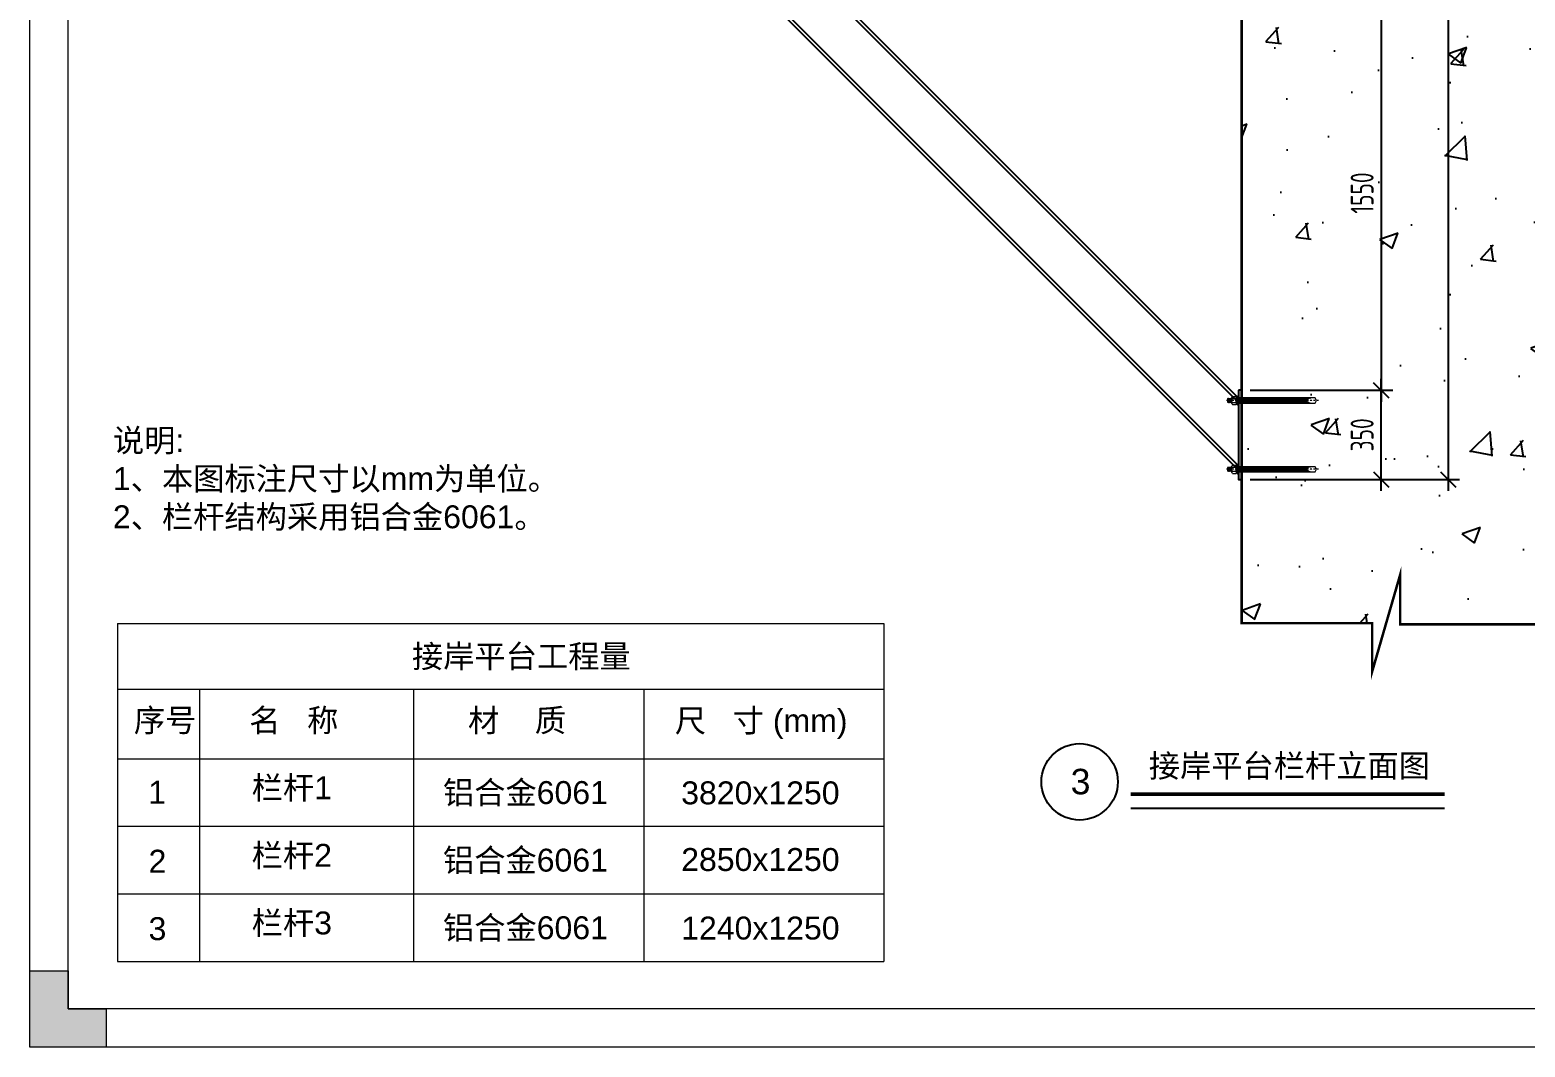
# Model space of a CAD drawing. Header units: millimetres. Extents: x 4 to 2106212, y -117026 to 198097.
# Drawn here: x 1888289 to 1894163, y 181227 to 185223 of the extents above; entities that cross this region are included whole.
import ezdxf

# ---------------------------------------------------------------- set-up
doc = ezdxf.new("R2010")
doc.units = ezdxf.units.MM
doc.linetypes.add('DASHDOT2', pattern=[12.7, 6.35, -3.175, 0, -3.175])
doc.layers.add('H200', color=3, linetype='Continuous')
doc.layers.add('STEEL', color=34, linetype='Continuous')
for name, color, linetype, lineweight in [('screw', 33, 'Continuous', 13), ('图框', 7, 'Continuous', 13), ('文本', 3, 'Continuous', 13)]:
    doc.layers.add(name, color=color, linetype=linetype, lineweight=lineweight)
doc.styles.add('Arial', font='arial.ttf')
doc.styles.add('hztxt', font='ros1.shx', dxfattribs={"width": 0.8, "bigfont": 'hztxt.shx'})
doc.styles.get("Standard").update_dxf_attribs({"font": 'arial.ttf'})
doc.dimstyles.new('DIM-30', dxfattribs={"dimscale": 30, "dimtxt": 3, "dimasz": 2, "dimexe": 1.5, "dimexo": 1.5, "dimgap": 1, "dimtad": 1, "dimdec": 1, "dimdsep": 46, "dimtxsty": 'hztxt', "dimblk": 'OBLIQUE', "dimcen": 0, "dimdle": 1.5, "dimclrd": 9, "dimclre": 9, "dimclrt": 2, "dimadec": 1, "dimazin": 0, "dimtfac": 1, "dimtdec": 1, "dimtix": 1, "dimtmove": 2, "dimatfit": 3, "dimldrblk": 'OBLIQUE', "dimfxl": 15, "dimtolj": 1, "dimtzin": 0, "dimarcsym": 1})

# ---------------------------------------------------------------- blocks, each defined once
blk = doc.blocks.new('GW-TK')
at = {"layer": '图框', "linetype": 'Continuous', "lineweight": 0}
h = blk.add_hatch(color=256, dxfattribs=at)
h.dxf.hatch_style = 1
h.paths.add_polyline_path([(927193.56, 464418.01), (927193.56, 464423.01), (927188.55, 464423.01), (927188.55, 464428.01), (927183.55, 464428.01), (927183.55, 464418.01)])
at = {"layer": '图框'}
for points in [[(927183.55, 464715.01), (927603.55, 464715.01), (927603.55, 464418.01), (927183.55, 464418.01)], [(927188.55, 464710.01), (927598.55, 464710.01), (927598.55, 464423.01), (927188.55, 464423.01)]]:
    blk.add_lwpolyline(points, close=True, dxfattribs=at)
at = {"layer": '图框', "linetype": 'Continuous', "lineweight": 0}
blk.add_lwpolyline([(927188.55, 464428.01), (927188.55, 464423.01), (927193.56, 464423.01), (927193.56, 464418.01), (927183.55, 464418.01), (927183.55, 464428.01)], close=True, dxfattribs=at)
blk = doc.blocks.new('_Oblique')
at = {"color": 0, "linetype": 'ByBlock', "lineweight": -2}
blk.add_line((-0.5, -0.5), (0.5, 0.5), dxfattribs=at)
blk = doc.blocks.new('*D1049')
at = {"color": 9, "lineweight": -2, "transparency": 16777216}
for p, q in [((1893860.4, 187751.9), (1893860.4, 183411.9)), ((1893082.2, 187706.9), (1893905.4, 187706.9)), ((1893094.2, 183456.9), (1893905.4, 183456.9))]:
    blk.add_line(p, q, dxfattribs=at)
at = {"layer": 'Defpoints', "color": 0, "transparency": 16777216}
for p in [(1893037.2, 187706.9), (1893049.2, 183456.9), (1893860.4, 183456.9)]:
    blk.add_point(p, dxfattribs=at)
at = {"color": 9, "lineweight": -2, "transparency": 16777216, "xscale": 60, "yscale": 60, "zscale": 60}
for p, rotation in [((1893860.4, 187706.9), 90), ((1893860.4, 183456.9), 270)]:
    blk.add_blockref('_Oblique', p, dxfattribs=dict(at, rotation=rotation))
at = {"color": 2, "transparency": 16777216, "insert": (1893785.4, 185581.9), "char_height": 90, "attachment_point": 5, "rotation": 90, "style": 'hztxt'}
blk.add_mtext('\\A1;4250', dxfattribs=at)
blk = doc.blocks.new('*D1050')
at = {"color": 9, "lineweight": -2, "transparency": 16777216}
for p, q in [((1893597.5, 183411.9), (1893597.5, 183851.9)), ((1893094.2, 183806.9), (1893642.5, 183806.9)), ((1893082.2, 183456.9), (1893642.5, 183456.9))]:
    blk.add_line(p, q, dxfattribs=at)
at = {"layer": 'Defpoints', "color": 0, "transparency": 16777216}
for p in [(1893049.2, 183806.9), (1893597.5, 183806.9), (1893037.2, 183456.9)]:
    blk.add_point(p, dxfattribs=at)
at = {"color": 9, "lineweight": -2, "transparency": 16777216, "xscale": 60, "yscale": 60, "zscale": 60}
for p, rotation in [((1893597.5, 183806.9), 90), ((1893597.5, 183456.9), 270)]:
    blk.add_blockref('_Oblique', p, dxfattribs=dict(at, rotation=rotation))
at = {"color": 2, "transparency": 16777216, "insert": (1893522.5, 183631.9), "char_height": 90, "attachment_point": 5, "rotation": 90, "style": 'hztxt'}
blk.add_mtext('\\A1;350', dxfattribs=at)
blk = doc.blocks.new('*U1028')
at = {"layer": 'screw'}
for p, q in [((5.4, 176.9), (-5.4, 176.9)), ((-16.3, 157.1), (-16.3, 144.3)), ((-12.2, 159.6), (12.2, 159.6)), ((-12.2, 141.8), (12.2, 141.8)), ((-6.3, 174.2), (-9.4, 172.8)), ((-9.4, 172.8), (-6.3, 171.1)), ((-9.4, 172.8), (9.4, 171.5)), ((-6.3, 171.1), (-9.4, 169.6)), ((-9.4, 169.6), (-6.3, 168)), ((-9.4, 169.6), (9.4, 168.4)), ((-6.3, 168), (-9.4, 166.5)), ((-9.4, 166.5), (-6.3, 164.8)), ((-9.4, 166.5), (9.4, 165.3)), ((-6.3, 164.8), (-9.4, 163.4)), ((-9.4, 163.4), (-6.3, 161.7)), ((-9.4, 163.4), (9.4, 162.1)), ((-6.3, 161.7), (-9.4, 160.2)), ((-9.4, 160.2), (-8.1, 159.6)), ((-9.4, 160.2), (0.8, 159.6)), ((9.4, 124.3), (-9.4, 125.6)), ((9.4, 121.2), (-9.4, 122.4)), ((9.4, 118.1), (-9.4, 119.3)), ((-6.6, 133), (-9.2, 131.8)), ((-9.2, 131.8), (-6.1, 130.2)), ((9.6, 130.6), (-9.2, 131.8)), ((9.6, 127.5), (-9.2, 128.7)), ((-8.2, 157.1), (-8.2, 144.3)), ((-7.2, 173.8), (-7.2, 175.9)), ((-6.3, 174.2), (6.3, 173.3)), ((-6.3, 171.1), (6.3, 170.2)), ((-6.3, 171.1), (6.3, 170.2)), ((-6.3, 168), (6.3, 167.1)), ((-6.3, 164.8), (6.3, 163.9)), ((-6.3, 164.8), (6.3, 163.9)), ((-6.3, 161.7), (6.3, 160.8)), ((-6.3, 161.7), (6.3, 160.8)), ((-6.1, 130.2), (6.5, 129.3)), ((-3.6, 174.1), (-3.6, 175.9)), ((-2.5, 133), (6.5, 132.4)), ((-0.4, 141.8), (-2.2, 137)), ((2.2, 141.8), (0.4, 137)), ((3.6, 173.5), (3.6, 175.9)), ((6.3, 173.3), (9.4, 171.5)), ((9.4, 171.5), (6.3, 170.2)), ((6.3, 170.2), (9.4, 168.4)), ((9.4, 168.4), (6.3, 167.1)), ((6.3, 167.1), (9.4, 165.3)), ((9.4, 165.3), (6.3, 163.9)), ((6.3, 163.9), (9.4, 162.1)), ((9.4, 162.1), (6.3, 160.8)), ((6.3, 160.8), (8.4, 159.6)), ((8, 133), (6.5, 132.4)), ((6.5, 132.4), (9.6, 130.6)), ((9.6, 130.6), (6.5, 129.3)), ((7.2, 172.8), (7.2, 175.9)), ((8.2, 157.1), (8.2, 144.3)), ((16.3, 157.1), (16.3, 144.3)), ((9.4, 114.9), (-9.4, 116.2)), ((9.4, 111.8), (-9.4, 113)), ((9.4, 108.6), (-9.4, 109.9)), ((9.4, 105.5), (-9.4, 106.8)), ((9.4, 102.4), (-9.4, 103.6)), ((9.4, 99.2), (-9.4, 100.5)), ((9.4, 96.1), (-9.4, 97.3)), ((9.4, 93), (-9.4, 94.2)), ((9.4, 89.8), (-9.4, 91.1)), ((9.4, 86.7), (-9.4, 87.9)), ((9.4, 83.5), (-9.4, 84.8)), ((9.4, 80.4), (-9.4, 81.7)), ((9.4, 77.3), (-9.4, 78.5)), ((9.4, 74.1), (-9.4, 75.4)), ((9.4, 71), (-9.4, 72.2)), ((9.4, 67.9), (-9.4, 69.1)), ((9.4, 64.7), (-9.4, 66)), ((9.4, 61.6), (-9.4, 62.8)), ((9.4, 58.4), (-9.4, 59.7)), ((9.4, 55.3), (-9.4, 56.6)), ((9.4, 52.2), (-9.4, 53.4)), ((9.4, 49), (-9.4, 50.3)), ((9.4, 45.9), (-9.4, 47.1)), ((9.4, 42.8), (-9.4, 44)), ((9.4, 39.6), (-9.4, 40.9)), ((9.4, 36.5), (-9.4, 37.7)), ((9.4, 33.4), (-9.4, 34.6)), ((9.4, 30.2), (-9.4, 31.5)), ((9.4, 27.1), (-9.4, 28.3)), ((9.4, 23.9), (-9.4, 25.2)), ((9.4, 20.8), (-9.4, 22)), ((9.4, 17.7), (-9.4, 18.9)), ((9.4, 14.5), (-9.4, 15.8)), ((9.4, 11.4), (-9.4, 12.6)), ((9.4, 8.3), (-9.4, 9.5)), ((9.4, 5.1), (-9.4, 6.4)), ((9.4, 2), (-9.4, 3.2)), ((9.4, -1.2), (-9.4, 0.1)), ((-6.3, 17.2), (6.3, 16.3)), ((9.4, -4.3), (-9.4, -3)), ((9.4, -7.4), (-9.4, -6.2)), ((9.4, -10.6), (-9.4, -9.3)), ((9.4, -13.7), (-9.4, -12.5)), ((-6.3, -14.1), (-9.4, -15.6)), ((9.4, -16.8), (-9.4, -15.6)), ((9.4, -20), (-9.4, -18.7)), ((9.4, -23.1), (-9.4, -21.9)), ((9.4, -26.3), (-9.4, -25)), ((9.4, -29.4), (-9.4, -28.1)), ((9.4, -32.5), (-9.4, -31.3)), ((9.4, -35.7), (-9.4, -34.4)), ((9.4, -38.8), (-9.4, -37.6)), ((9.4, -41.9), (-9.4, -40.7)), ((9.4, -45.1), (-9.4, -43.8)), ((9.4, -48.2), (-9.4, -47)), ((9.4, -51.4), (-9.4, -50.1)), ((9.4, -54.5), (-9.4, -53.2)), ((9.4, -57.6), (-9.4, -56.4)), ((-6.3, -14.1), (6.3, -15)), ((9.4, -60.8), (-9.4, -59.5)), ((9.4, -63.9), (-9.4, -62.7)), ((9.4, -67), (-9.4, -65.8)), ((9.4, -70.2), (-9.4, -68.9)), ((9.4, -73.3), (-9.4, -72.1)), ((9.4, -76.5), (-9.4, -75.2)), ((9.4, -79.6), (-9.4, -78.3)), ((9.4, -82.7), (-9.4, -81.5)), ((9.4, -85.9), (-9.4, -84.6)), ((9.4, -89), (-9.4, -87.8)), ((9.4, -92.1), (-9.4, -90.9)), ((9.4, -95.3), (-9.4, -94)), ((9.4, -98.4), (-9.4, -97.2)), ((9.4, -101.6), (-9.4, -100.3)), ((9.4, -104.7), (-9.4, -103.4)), ((9.4, -107.8), (-9.4, -106.6)), ((9.4, -111), (-9.4, -109.7)), ((9.4, -114.1), (-9.4, -112.9)), ((9.4, -117.2), (-9.4, -116)), ((9.4, -120.4), (-9.4, -119.1)), ((9.4, -123.5), (-9.4, -122.3)), ((9.4, -126.6), (-9.4, -125.4)), ((9.4, -129.8), (-9.4, -128.5)), ((9.4, -132.9), (-9.4, -131.7)), ((9.4, -136.1), (-9.4, -134.8)), ((-6.3, -136.5), (-9.4, -138)), ((-9.4, -138), (-6.3, -139.6)), ((-3.8, -138.3), (-9.4, -138)), ((-6.3, -139.6), (-9.4, -141.1)), ((-9.4, -141.1), (-7, -142.4)), ((-6.4, -141.3), (-9.4, -141.1)), ((-7.4, -143.3), (-9.4, -144.2)), ((-9.4, -144.2), (-8.1, -144.9)), ((-7.9, -144.3), (-9.4, -144.2)), ((-8.7, -147), (-9.4, -147.4)), ((-9.4, -147.4), (-8.8, -147.7)), ((-8.8, -147.4), (-9.4, -147.4)), ((-6.3, -136.5), (6.3, -137.4)), ((-6.3, -139.6), (-5.2, -139.7)), ((-6.3, -139.6), (-5.2, -139.7)), ((9.4, -139.2), (4.5, -138.9)), ((5.9, -140.5), (6.3, -140.5)), ((5.9, -140.5), (6.3, -140.5)), ((5.9, -140.5), (6.3, -140.5)), ((5.9, -140.5), (6.3, -140.5)), ((5.9, -140.5), (6.3, -140.5)), ((6.3, -137.4), (9.4, -139.2)), ((9.4, -139.2), (6.3, -140.5)), ((6.3, -140.5), (9.4, -142.3)), ((9.4, -142.3), (6.9, -142.2)), ((9.4, -142.3), (7.4, -143.2)), ((8, -144.6), (9.4, -145.5)), ((9.4, -145.5), (8.2, -145.4)), ((9.4, -145.5), (8.4, -145.9)), ((9, -148.3), (9.4, -148.6)), ((9.4, -148.6), (9, -148.8)), ((9.4, -148.6), (9, -148.6))]:
    blk.add_line(p, q, dxfattribs=at)
at = {"layer": 'screw', "color": 1, "linetype": 'DASHDOT2'}
blk.add_line((0, -180.4), (0, 180.4), dxfattribs=at)
at = {"layer": 'screw'}
for points in [[(7.2, 175.9, 0.516475), (3.6, 175.9, 0.258238), (-3.6, 175.9, 0.516475), (-7.2, 175.9)], [(-16.3, 157.1, -0.612824), (-8.2, 157.1, -0.305874), (8.2, 157.1, -0.612824), (16.3, 157.1)], [(-16.3, 144.3, 0.612824), (-8.2, 144.3, 0.305874), (8.2, 144.3, 0.612824), (16.3, 144.3)]]:
    blk.add_lwpolyline(points, format="xyb", dxfattribs=at)
for points in [[(18.8, 137), (18.8, 133), (-18.8, 133), (-18.8, 137)], [(14.7, 141.8), (-14.7, 141.8), (-14.7, 137), (14.7, 137)]]:
    blk.add_lwpolyline(points, close=True, dxfattribs=at)
blk.add_lwpolyline([(-9.9, 133), (-9.9, -167.4), (0, -173.1), (9.9, -167.4), (9.9, 133)], dxfattribs=at)
blk = doc.blocks.new('*U1027')
at = {"color": 0, "linetype": 'ByBlock', "lineweight": -2, "transparency": 16777216}
for p in [(0, 0), (270, 0)]:
    blk.add_blockref('*U1028', p, dxfattribs=at)
blk = doc.blocks.new('*U1031')
h = blk.add_hatch()
h.set_pattern_fill('AR-CONC', color=252, scale=4, angle=-1.78635)
h.set_pattern_definition([(48.21365, (-1956590.03, -195502.34), (726.39706, -86.44208), [76.2, -838.2]), (353.21365, (-1956590, -195502.34), (-117.08218, 768.2505), [60.96, -670.56234]), (98.665094, (-1956529.5, -195509.55), (609.31489, 681.8084), [64.76004, -712.36098]), (44.39785, (-1956583.7, -195299.2), (1078.5469, -201.8886), [114.3, -1257.3]), (94.849206, (-1956493.8, -195316.1), (980.00676, 959.62144), [97.1401, -1068.54243]), (349.3978, (-1956583.7, -195299.2), (980.00676, 959.62144), [91.43987, -1005.8389]), (19.21365, (-1956483.73, -195353.2), (593.41132, -427.76689), [76.2, -838.2]), (324.21365, (-1956483.7, -195353.2), (270.0545, 728.68768), [60.96, -670.56]), (69.665094, (-1956434.3, -195388.8), (863.4658, 300.9208), [64.76004, -712.35975]), (35.713649, (-1956590.03, -195502.34), (22.89163, 337.670666), [0, -662.432, 0, -680.72, 0, -673.1]), (5.713649, (-1956590.03, -195502.34), (279.640336, 392.19577), [0, -388.112, 0, -647.192, 0, -256.54]), (325.713649, (-1956816.5, -195495.28), (541.38448, -39.810717), [0, -254, 0, -792.48, 0, -1051.56]), (315.71365, (-1956918.04, -195492.1), (595.39922, 83.18622), [0, -330.2, 0, -526.288, 0, -746.76])])
h.paths.add_polyline_path([(-697.5, -2405.2), (-184.7, -2405.2), (-184.7, -2594.8), (-74.8, -2214.9), (-74.8, -2409.9), (502.5, -2409.9), (502.5, 116.7), (697.5, 116.7), (317.6, 226.6), (507.2, 226.6), (507.2, 2594.8), (-697.5, 2594.8)])
at = {"color": 252, "const_width": 10, "elevation": 0}
blk.add_lwpolyline([(-697.5, -2405.2), (-184.7, -2405.2), (-184.7, -2594.8), (-74.8, -2214.9), (-74.8, -2409.9), (502.5, -2409.9), (502.5, 116.7), (697.5, 116.7), (317.6, 226.6), (507.2, 226.6), (507.2, 2594.8), (-697.5, 2594.8)], close=True, dxfattribs=at)
blk = doc.blocks.new('*U1032')
at = {"color": 0, "linetype": 'ByBlock', "lineweight": -2, "transparency": 16777216}
blk.add_blockref('*U1031', (0, 0), dxfattribs=at)
blk = doc.blocks.new('*D1054')
at = {"color": 9, "lineweight": -2, "transparency": 16777216}
for p, q in [((1893597.5, 185401.9), (1893597.5, 183761.9)), ((1893082.2, 185356.9), (1893642.5, 185356.9)), ((1893082.2, 183806.9), (1893642.5, 183806.9))]:
    blk.add_line(p, q, dxfattribs=at)
at = {"layer": 'Defpoints', "color": 0, "transparency": 16777216}
for p in [(1893037.2, 185356.9), (1893037.2, 183806.9), (1893597.5, 183806.9)]:
    blk.add_point(p, dxfattribs=at)
at = {"color": 9, "lineweight": -2, "transparency": 16777216, "xscale": 60, "yscale": 60, "zscale": 60}
for p, rotation in [((1893597.5, 185356.9), 90), ((1893597.5, 183806.9), 270)]:
    blk.add_blockref('_Oblique', p, dxfattribs=dict(at, rotation=rotation))
at = {"color": 2, "transparency": 16777216, "insert": (1893522.5, 184581.9), "char_height": 90, "attachment_point": 5, "rotation": 90, "style": 'hztxt'}
blk.add_mtext('\\A1;1550', dxfattribs=at)

msp = doc.modelspace()

# ---------------------------------------------------------------- linework, layer by layer
msp.add_line((1892613.458, 182164.8312, -0.0005), (1893846.3289, 182164.8312, -0.0005))
at = {"const_width": 15, "elevation": -0.0005}
msp.add_lwpolyline([(1892613.458, 182220.2312), (1893846.3289, 182220.2312)], dxfattribs=at)
msp.add_circle((1892412.7903, 182268.7871, -0.001), 150)
at = {"layer": 'H200'}
for points in [[(1893037.2387, 183493.5138), (1889099.2387, 187431.8804)], [(1893037.2387, 183510.4852), (1889116.2084, 187431.8804)], [(1893037.2387, 183759.3983), (1889365.0984, 187431.8804)], [(1893037.2387, 183776.3697), (1889382.0682, 187431.8804)]]:
    msp.add_lwpolyline(points, dxfattribs=at)
at = {"layer": 'STEEL'}
msp.add_lwpolyline([(1893037.2387, 183806.8801), (1893037.2387, 183456.8801), (1893049.2387, 183456.8801), (1893049.2387, 183806.8801)], close=True, dxfattribs=at)
at = {"layer": '文本'}
for p, q in [((1888632.6961, 182890.6995), (1888632.6961, 181562.8882)), ((1888632.6961, 182890.6995), (1891644.0962, 182890.6995)), ((1891644.0962, 182890.6995), (1891644.0962, 181562.8882)), ((1888632.6961, 182632.514), (1891644.0962, 182632.514)), ((1888955.8116, 182632.514), (1888955.8116, 181562.8882)), ((1889795.8705, 182632.514), (1889795.8705, 181562.8882)), ((1890701.1242, 182632.514), (1890701.1242, 181562.8882)), ((1891644.0962, 182632.514), (1891644.0962, 181562.8882)), ((1888632.6961, 182359.575), (1891644.0962, 182359.575)), ((1888632.6961, 182094.0127), (1891644.0962, 182094.0127)), ((1888632.6961, 181828.4505), (1891644.0962, 181828.4505)), ((1888632.6961, 181562.8882), (1891644.0962, 181562.8882))]:
    msp.add_line(p, q, dxfattribs=at)

# ---------------------------------------------------------------- block references
msp.add_blockref('*U1032', (1893746.6999, 185297.1055, 0.0003))
at = {"rotation": 90}
msp.add_blockref('*U1027', (1893170.2837, 183496.8801), dxfattribs=at)
at = {"layer": '文本', "xscale": 30, "yscale": 30, "zscale": 30}
msp.add_blockref('GW-TK', (-25927217.6562, -13751313.6738), dxfattribs=at)

# ---------------------------------------------------------------- texts
msp.add_text('3', height=100).set_placement((1892377.5358, 182219.8795, -0.001))
at = {"insert": (1893236.6591, 182326.6626, -0.0005), "char_height": 90, "attachment_point": 5, "line_spacing_factor": 2, "style": 'Arial'}
msp.add_mtext('接岸平台栏杆立面图', dxfattribs=at)
at = {"layer": '文本', "style": 'Arial'}
for s, p in [('铝合金6061', (1889911.6439, 182181.638)), ('3820x1250', (1890847.5406, 182180.4184)), ('铝合金6061', (1889911.6439, 181916.0757)), ('2850x1250', (1890847.5406, 181918.5445)), ('铝合金6061', (1889911.6439, 181650.5135)), ('1240x1250', (1890847.5406, 181649.2938))]:
    msp.add_text(s, height=90, dxfattribs=at).set_placement(p)
at = {"layer": '文本', "insert": (1888614.9633, 183655.017), "char_height": 90, "attachment_point": 1, "style": 'Arial'}
msp.add_mtext_dynamic_manual_height_columns('{\\fSimSun|b0|i0|c134|p2;说明}:\\P1{\\fSimSun|b0|i0|c134|p2;、本图标注尺寸以}mm{\\fSimSun|b0|i0|c134|p2;为单位。\\P}2{\\fSimSun|b0|i0|c134|p2;、栏杆结构采用铝合金}6061{\\fSimSun|b0|i0|c134|p2;。}', width=3086.818273, gutter_width=12.5, heights=[0], dxfattribs=at)
at = {"layer": '文本', "char_height": 90, "attachment_point": 5, "style": 'Arial'}
for s, insert in [('接岸平台工程量', (1890219.5931, 182756.949)), ('序号', (1888820.1431, 182505.4155)), ('名   称', (1889325.6105, 182505.4155)), ('材    质', (1890202.6955, 182505.4155)), ('尺   寸 (mm)', (1891161.6187, 182495.83)), ('1', (1888788.4516, 182227.7248)), ('栏杆1', (1889317.8721, 182240.6187)), ('栏杆2', (1889317.8721, 181975.0565)), ('2', (1888790.0579, 181956.8833)), ('3', (1888790.0579, 181691.3211)), ('栏杆3', (1889317.8721, 181709.4942))]:
    msp.add_mtext(s, dxfattribs=dict(at, insert=insert))

# ---------------------------------------------------------------- dimensions: what is measured, and where the dimension line sits
for base, p1, p2, picture, middle in [((1893860.4405, 183456.8801), (1893037.2387, 187706.8804), (1893049.2387, 183456.8801), '*D1049', (1893785.4405, 185581.8802)), ((1893597.4801, 183806.8801), (1893037.2387, 185356.8801), (1893037.2387, 183806.8801), '*D1054', (1893522.4801, 184581.8801)), ((1893597.4801, 183806.8801), (1893037.2387, 183456.8801), (1893049.2387, 183806.8801), '*D1050', (1893522.4801, 183631.8801))]:
    dim = msp.add_linear_dim(base=base, p1=p1, p2=p2, angle=90, dimstyle='DIM-30')
    dim.commit()
    dim.dimension.update_dxf_attribs({"geometry": picture, "text_midpoint": middle})

doc.saveas('drawing.dxf')
